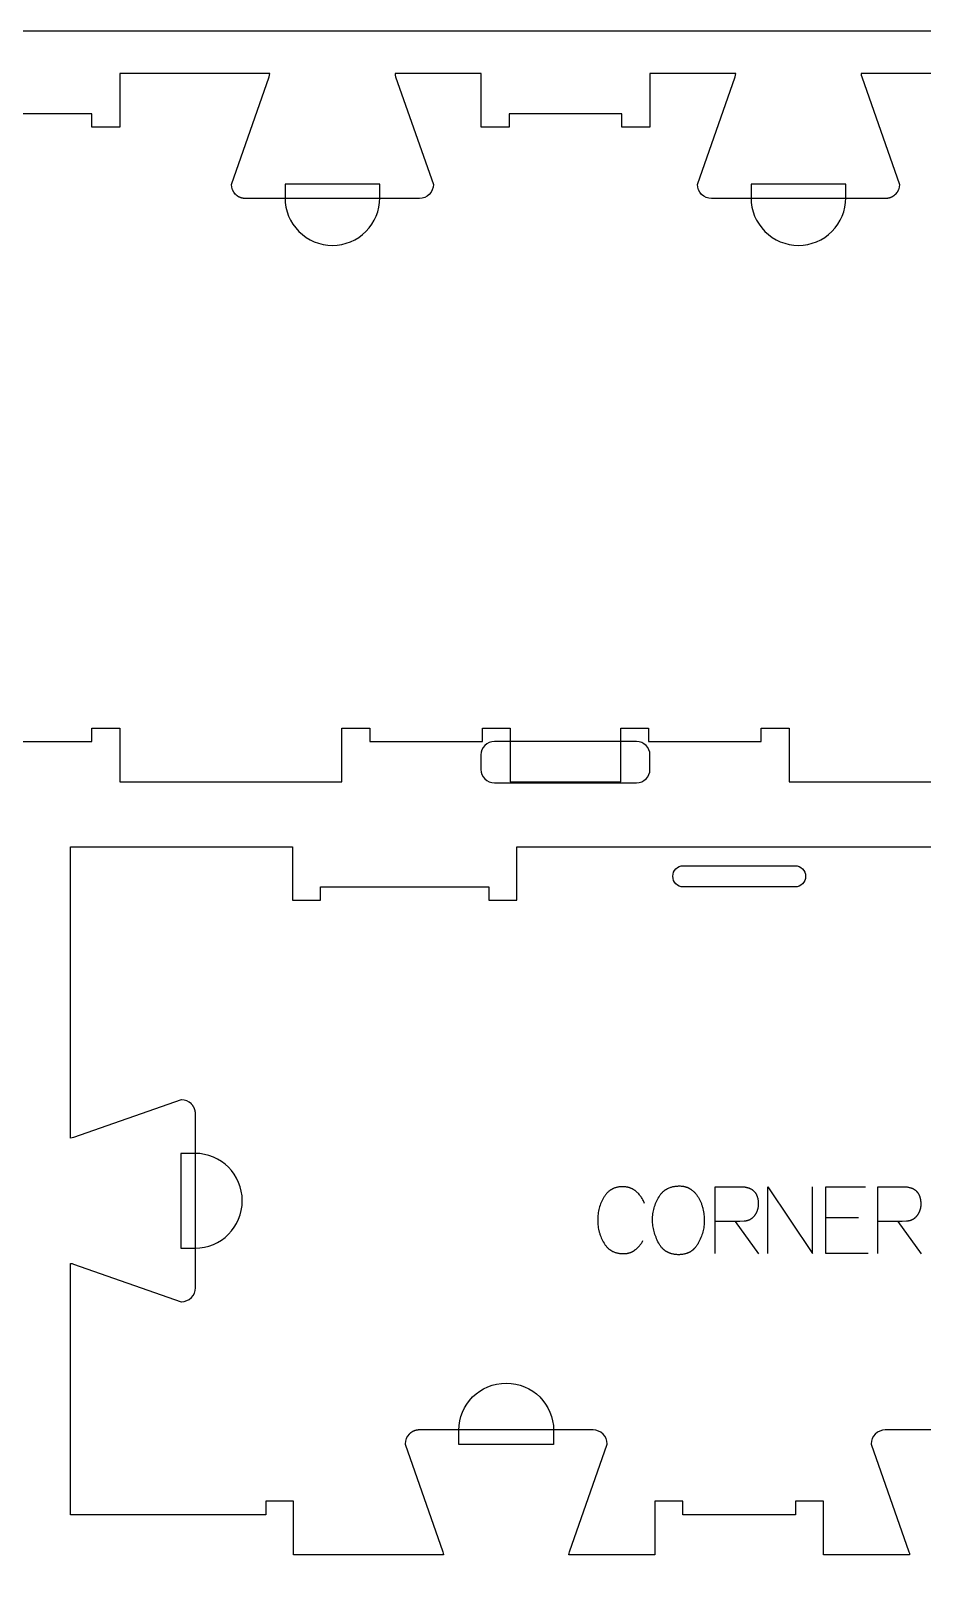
# Model space of a CAD drawing. Extents: x -31012 to -27828, y -17593 to -11999.
# Drawn here: x -29955 to -29555, y -14578 to -13882 of the extents above; entities that cross this region are included whole.
import ezdxf

# ---------------------------------------------------------------- set-up
doc = ezdxf.new("R2010")
doc.units = 0
for name, color, linetype in [('0_SHEET_SPRUCEPLY_2440X122', 1, 'CONTINUOUS'), ('1_ANYTOOL_1MMDEEP_LABELS_S', 2, 'CONTINUOUS'), ('3_ANYTOOL_CUTTHROUGH_INSID', 4, 'CONTINUOUS'), ('4_ANYTOOL_CUTTHROUGH_OUTSI', 5, 'CONTINUOUS'), ('5_ANYTOOL_HALF_MILL_9MM_IN', 3, 'CONTINUOUS')]:
    doc.layers.add(name, color=color, linetype=linetype)

msp = doc.modelspace()

# ---------------------------------------------------------------- linework, layer by layer
at = {"layer": '0_SHEET_SPRUCEPLY_2440X122'}
msp.add_lwpolyline([(-30640.2, -13881.71), (-30640.2, -15101.71), (-28200.2, -15101.71), (-28200.2, -13881.71)], close=True, dxfattribs=at)
at = {"layer": '1_ANYTOOL_1MMDEEP_LABELS_S'}
for points in [[(-29679.58, -14407.42), (-29679.74, -14407.02), (-29679.91, -14406.63), (-29680.09, -14406.24), (-29680.28, -14405.86), (-29680.48, -14405.5), (-29680.69, -14405.14), (-29680.91, -14404.79), (-29681.14, -14404.45), (-29681.38, -14404.12), (-29681.63, -14403.79), (-29681.89, -14403.48), (-29682.16, -14403.18), (-29682.44, -14402.88), (-29682.73, -14402.59), (-29683.03, -14402.31), (-29683.33, -14402.04), (-29683.49, -14401.91), (-29683.65, -14401.79), (-29683.81, -14401.66), (-29683.98, -14401.55), (-29684.14, -14401.43), (-29684.31, -14401.32), (-29684.48, -14401.22), (-29684.66, -14401.12), (-29684.83, -14401.02), (-29685.01, -14400.92), (-29685.19, -14400.84), (-29685.37, -14400.75), (-29685.55, -14400.67), (-29685.74, -14400.59), (-29685.92, -14400.52), (-29686.11, -14400.45), (-29686.31, -14400.39), (-29686.5, -14400.33), (-29686.7, -14400.27), (-29686.9, -14400.22), (-29687.1, -14400.17), (-29687.3, -14400.13), (-29687.5, -14400.09), (-29687.71, -14400.05), (-29687.92, -14400.02), (-29688.13, -14400), (-29688.34, -14399.97), (-29688.56, -14399.96), (-29688.78, -14399.94), (-29689, -14399.93), (-29689.22, -14399.92), (-29689.44, -14399.92), (-29689.78, -14399.93), (-29690.12, -14399.94), (-29690.45, -14399.96), (-29690.78, -14400), (-29691.1, -14400.04), (-29691.42, -14400.09), (-29691.73, -14400.15), (-29692.04, -14400.22), (-29692.34, -14400.29), (-29692.63, -14400.38), (-29692.92, -14400.48), (-29693.21, -14400.58), (-29693.48, -14400.7), (-29693.62, -14400.76), (-29693.76, -14400.82), (-29693.89, -14400.89), (-29694.03, -14400.95), (-29694.16, -14401.02), (-29694.29, -14401.1), (-29694.42, -14401.17), (-29694.55, -14401.25), (-29694.67, -14401.33), (-29694.8, -14401.41), (-29694.92, -14401.49), (-29695.05, -14401.58), (-29695.17, -14401.66), (-29695.29, -14401.76), (-29695.53, -14401.94), (-29695.76, -14402.14), (-29695.98, -14402.35), (-29696.2, -14402.56), (-29696.42, -14402.79), (-29696.63, -14403.02), (-29696.83, -14403.26), (-29697.03, -14403.51), (-29697.23, -14403.78), (-29697.42, -14404.05), (-29697.6, -14404.33), (-29697.78, -14404.61), (-29698.12, -14405.2), (-29698.43, -14405.8), (-29698.73, -14406.41), (-29699.01, -14407.02), (-29699.26, -14407.64), (-29699.49, -14408.26), (-29699.7, -14408.9), (-29699.88, -14409.54), (-29700.05, -14410.19), (-29700.19, -14410.84), (-29700.31, -14411.5), (-29700.41, -14412.17), (-29700.49, -14412.85), (-29700.54, -14413.53), (-29700.57, -14414.22), (-29700.58, -14414.92), (-29700.57, -14415.62), (-29700.54, -14416.31), (-29700.48, -14416.99), (-29700.41, -14417.67), (-29700.31, -14418.34), (-29700.18, -14419), (-29700.04, -14419.66), (-29699.96, -14419.98), (-29699.87, -14420.31), (-29699.78, -14420.63), (-29699.68, -14420.95), (-29699.58, -14421.26), (-29699.47, -14421.58), (-29699.36, -14421.89), (-29699.24, -14422.21), (-29698.98, -14422.83), (-29698.7, -14423.44), (-29698.4, -14424.04), (-29698.08, -14424.64), (-29697.73, -14425.23), (-29697.55, -14425.52), (-29697.37, -14425.8), (-29697.17, -14426.07), (-29696.98, -14426.33), (-29696.77, -14426.58), (-29696.56, -14426.82), (-29696.35, -14427.06), (-29696.13, -14427.28), (-29695.9, -14427.5), (-29695.67, -14427.7), (-29695.43, -14427.9), (-29695.31, -14428), (-29695.18, -14428.09), (-29695.06, -14428.18), (-29694.93, -14428.27), (-29694.81, -14428.35), (-29694.68, -14428.44), (-29694.55, -14428.52), (-29694.42, -14428.6), (-29694.28, -14428.67), (-29694.15, -14428.75), (-29694.01, -14428.82), (-29693.88, -14428.89), (-29693.6, -14429.02), (-29693.31, -14429.15), (-29693.02, -14429.26), (-29692.73, -14429.37), (-29692.43, -14429.46), (-29692.12, -14429.55), (-29691.81, -14429.63), (-29691.49, -14429.7), (-29691.16, -14429.76), (-29690.83, -14429.81), (-29690.5, -14429.85), (-29690.16, -14429.88), (-29689.81, -14429.9), (-29689.46, -14429.92), (-29689.1, -14429.92), (-29688.72, -14429.92), (-29688.34, -14429.9), (-29688.16, -14429.88), (-29687.97, -14429.86), (-29687.79, -14429.84), (-29687.61, -14429.82), (-29687.44, -14429.79), (-29687.26, -14429.76), (-29687.09, -14429.73), (-29686.92, -14429.69), (-29686.75, -14429.65), (-29686.58, -14429.61), (-29686.41, -14429.56), (-29686.25, -14429.51), (-29686.09, -14429.46), (-29685.93, -14429.41), (-29685.77, -14429.35), (-29685.61, -14429.29), (-29685.45, -14429.22), (-29685.3, -14429.15), (-29685.15, -14429.08), (-29685, -14429.01), (-29684.85, -14428.93), (-29684.71, -14428.85), (-29684.56, -14428.76), (-29684.42, -14428.68), (-29684.28, -14428.58), (-29684.14, -14428.49), (-29684, -14428.39), (-29683.87, -14428.29), (-29683.6, -14428.09), (-29683.34, -14427.87), (-29683.09, -14427.65), (-29682.84, -14427.42), (-29682.6, -14427.18), (-29682.36, -14426.94), (-29682.13, -14426.69), (-29681.9, -14426.43), (-29681.68, -14426.16), (-29681.46, -14425.89), (-29681.25, -14425.61), (-29681.04, -14425.32), (-29680.84, -14425.02), (-29680.64, -14424.72), (-29680.45, -14424.41), (-29680.27, -14424.09)], [(-29647.91, -14429.92), (-29647.91, -14399.92), (-29636.56, -14399.92), (-29636.07, -14399.93), (-29635.59, -14399.95), (-29635.36, -14399.97), (-29635.13, -14399.99), (-29634.91, -14400.02), (-29634.69, -14400.04), (-29634.47, -14400.08), (-29634.26, -14400.11), (-29634.05, -14400.15), (-29633.85, -14400.2), (-29633.65, -14400.25), (-29633.45, -14400.3), (-29633.26, -14400.35), (-29633.07, -14400.41), (-29632.88, -14400.48), (-29632.7, -14400.54), (-29632.53, -14400.61), (-29632.35, -14400.69), (-29632.18, -14400.77), (-29632.02, -14400.85), (-29631.86, -14400.93), (-29631.7, -14401.02), (-29631.54, -14401.12), (-29631.39, -14401.22), (-29631.25, -14401.32), (-29631.11, -14401.42), (-29630.97, -14401.53), (-29630.83, -14401.65), (-29630.7, -14401.76), (-29630.58, -14401.88), (-29630.45, -14402.01), (-29630.34, -14402.14), (-29630.22, -14402.27), (-29630.11, -14402.4), (-29630, -14402.54), (-29629.9, -14402.69), (-29629.8, -14402.83), (-29629.71, -14402.99), (-29629.61, -14403.14), (-29629.53, -14403.3), (-29629.44, -14403.46), (-29629.36, -14403.63), (-29629.29, -14403.8), (-29629.21, -14403.97), (-29629.15, -14404.15), (-29629.08, -14404.33), (-29629.02, -14404.52), (-29628.97, -14404.71), (-29628.91, -14404.9), (-29628.86, -14405.1), (-29628.82, -14405.3), (-29628.78, -14405.51), (-29628.74, -14405.71), (-29628.71, -14405.93), (-29628.68, -14406.14), (-29628.65, -14406.36), (-29628.63, -14406.59), (-29628.62, -14406.82), (-29628.59, -14407.28), (-29628.58, -14407.76), (-29628.59, -14407.94), (-29628.59, -14408.12), (-29628.6, -14408.29), (-29628.61, -14408.46), (-29628.63, -14408.64), (-29628.65, -14408.81), (-29628.67, -14408.98), (-29628.7, -14409.15), (-29628.72, -14409.32), (-29628.76, -14409.49), (-29628.79, -14409.65), (-29628.83, -14409.82), (-29628.88, -14409.99), (-29628.92, -14410.15), (-29628.97, -14410.31), (-29629.03, -14410.48), (-29629.09, -14410.64), (-29629.15, -14410.8), (-29629.21, -14410.96), (-29629.28, -14411.12), (-29629.35, -14411.27), (-29629.42, -14411.43), (-29629.5, -14411.59), (-29629.58, -14411.74), (-29629.67, -14411.9), (-29629.76, -14412.05), (-29629.85, -14412.2), (-29629.95, -14412.35), (-29630.04, -14412.5), (-29630.15, -14412.65), (-29630.25, -14412.8), (-29630.36, -14412.95), (-29630.48, -14413.1), (-29630.59, -14413.24), (-29630.71, -14413.37), (-29630.83, -14413.5), (-29630.95, -14413.63), (-29631.07, -14413.75), (-29631.2, -14413.87), (-29631.33, -14413.99), (-29631.46, -14414.1), (-29631.59, -14414.2), (-29631.73, -14414.3), (-29631.87, -14414.4), (-29632.01, -14414.49), (-29632.15, -14414.58), (-29632.3, -14414.66), (-29632.45, -14414.74), (-29632.6, -14414.81), (-29632.75, -14414.88), (-29632.91, -14414.95), (-29633.06, -14415.01), (-29633.22, -14415.07), (-29633.39, -14415.12), (-29633.55, -14415.17), (-29633.72, -14415.21), (-29633.89, -14415.25), (-29634.06, -14415.28), (-29634.23, -14415.31), (-29634.41, -14415.34), (-29634.59, -14415.36), (-29634.77, -14415.37), (-29634.96, -14415.39), (-29636.88, -14415.46), (-29638.91, -14415.48), (-29647.87, -14415.48)], [(-29624.38, -14429.92), (-29624.38, -14399.92), (-29604.33, -14429.92), (-29604.33, -14399.92)], [(-29579.34, -14429.92), (-29598.28, -14429.92), (-29598.28, -14399.92), (-29580.46, -14399.92)], [(-29575.06, -14429.92), (-29575.06, -14399.92), (-29563.7, -14399.92), (-29563.21, -14399.93), (-29562.73, -14399.95), (-29562.5, -14399.97), (-29562.27, -14399.99), (-29562.05, -14400.02), (-29561.83, -14400.04), (-29561.61, -14400.08), (-29561.4, -14400.11), (-29561.19, -14400.15), (-29560.99, -14400.2), (-29560.79, -14400.25), (-29560.59, -14400.3), (-29560.4, -14400.35), (-29560.21, -14400.41), (-29560.03, -14400.48), (-29559.85, -14400.54), (-29559.67, -14400.61), (-29559.49, -14400.69), (-29559.33, -14400.77), (-29559.16, -14400.85), (-29559, -14400.93), (-29558.84, -14401.02), (-29558.69, -14401.12), (-29558.54, -14401.22), (-29558.39, -14401.32), (-29558.25, -14401.42), (-29558.11, -14401.53), (-29557.98, -14401.65), (-29557.85, -14401.76), (-29557.72, -14401.88), (-29557.6, -14402.01), (-29557.48, -14402.14), (-29557.36, -14402.27), (-29557.25, -14402.4), (-29557.15, -14402.54), (-29557.04, -14402.69), (-29556.94, -14402.83), (-29556.85, -14402.99), (-29556.76, -14403.14), (-29556.67, -14403.3), (-29556.59, -14403.46), (-29556.51, -14403.63), (-29556.43, -14403.8), (-29556.36, -14403.97), (-29556.29, -14404.15), (-29556.23, -14404.33), (-29556.16, -14404.52), (-29556.11, -14404.71), (-29556.06, -14404.9), (-29556.01, -14405.1), (-29555.96, -14405.3), (-29555.92, -14405.51), (-29555.88, -14405.71), (-29555.85, -14405.93), (-29555.82, -14406.14), (-29555.8, -14406.36), (-29555.78, -14406.59), (-29555.76, -14406.82), (-29555.73, -14407.28), (-29555.73, -14407.76), (-29555.73, -14407.94), (-29555.73, -14408.12), (-29555.74, -14408.29), (-29555.75, -14408.46), (-29555.77, -14408.64), (-29555.79, -14408.81), (-29555.81, -14408.98), (-29555.84, -14409.15), (-29555.87, -14409.32), (-29555.9, -14409.49), (-29555.94, -14409.65), (-29555.98, -14409.82), (-29556.02, -14409.99), (-29556.07, -14410.15), (-29556.12, -14410.31), (-29556.17, -14410.48), (-29556.23, -14410.64), (-29556.29, -14410.8), (-29556.35, -14410.96), (-29556.42, -14411.12), (-29556.49, -14411.27), (-29556.57, -14411.43), (-29556.65, -14411.59), (-29556.73, -14411.74), (-29556.81, -14411.9), (-29556.9, -14412.05), (-29556.99, -14412.2), (-29557.09, -14412.35), (-29557.19, -14412.5), (-29557.29, -14412.65), (-29557.4, -14412.8), (-29557.51, -14412.95), (-29557.62, -14413.1), (-29557.73, -14413.24), (-29557.85, -14413.37), (-29557.97, -14413.5), (-29558.09, -14413.63), (-29558.22, -14413.75), (-29558.34, -14413.87), (-29558.47, -14413.99), (-29558.6, -14414.1), (-29558.74, -14414.2), (-29558.87, -14414.3), (-29559.01, -14414.4), (-29559.15, -14414.49), (-29559.3, -14414.58), (-29559.44, -14414.66), (-29559.59, -14414.74), (-29559.74, -14414.81), (-29559.89, -14414.88), (-29560.05, -14414.95), (-29560.21, -14415.01), (-29560.37, -14415.07), (-29560.53, -14415.12), (-29560.69, -14415.17), (-29560.86, -14415.21), (-29561.03, -14415.25), (-29561.2, -14415.28), (-29561.38, -14415.31), (-29561.55, -14415.34), (-29561.73, -14415.36), (-29561.91, -14415.37), (-29562.1, -14415.39), (-29564.02, -14415.46), (-29566.06, -14415.48), (-29575.01, -14415.48)], [(-29638.91, -14415.48), (-29628.46, -14429.96)], [(-29583.63, -14413.85), (-29598.28, -14413.85)], [(-29566.06, -14415.48), (-29555.6, -14429.96)]]:
    msp.add_lwpolyline(points, dxfattribs=at)
msp.add_lwpolyline([(-29663.94, -14399.58), (-29663.57, -14399.58), (-29663.21, -14399.6), (-29662.85, -14399.63), (-29662.5, -14399.67), (-29662.33, -14399.7), (-29662.15, -14399.72), (-29661.99, -14399.75), (-29661.82, -14399.79), (-29661.65, -14399.82), (-29661.49, -14399.86), (-29661.33, -14399.9), (-29661.17, -14399.95), (-29661.01, -14400), (-29660.85, -14400.05), (-29660.7, -14400.1), (-29660.54, -14400.16), (-29660.39, -14400.22), (-29660.24, -14400.28), (-29660.09, -14400.34), (-29659.95, -14400.41), (-29659.8, -14400.48), (-29659.66, -14400.56), (-29659.52, -14400.63), (-29659.38, -14400.71), (-29659.24, -14400.79), (-29659.11, -14400.88), (-29658.97, -14400.97), (-29658.84, -14401.06), (-29658.58, -14401.25), (-29658.33, -14401.44), (-29658.08, -14401.64), (-29657.84, -14401.85), (-29657.6, -14402.06), (-29657.37, -14402.28), (-29657.15, -14402.5), (-29656.93, -14402.73), (-29656.72, -14402.97), (-29656.51, -14403.22), (-29656.31, -14403.47), (-29656.11, -14403.72), (-29655.92, -14403.98), (-29655.74, -14404.25), (-29655.56, -14404.53), (-29655.39, -14404.81), (-29655.23, -14405.09), (-29655.07, -14405.38), (-29654.91, -14405.68), (-29654.76, -14405.97), (-29654.62, -14406.27), (-29654.48, -14406.58), (-29654.35, -14406.89), (-29654.22, -14407.2), (-29654.1, -14407.51), (-29653.99, -14407.83), (-29653.88, -14408.15), (-29653.78, -14408.48), (-29653.68, -14408.81), (-29653.59, -14409.14), (-29653.5, -14409.48), (-29653.42, -14409.82), (-29653.27, -14410.5), (-29653.15, -14411.18), (-29653.04, -14411.85), (-29652.95, -14412.51), (-29652.89, -14413.17), (-29652.84, -14413.82), (-29652.81, -14414.46), (-29652.8, -14415.09), (-29652.81, -14415.73), (-29652.84, -14416.37), (-29652.9, -14417.01), (-29652.97, -14417.64), (-29653.07, -14418.28), (-29653.19, -14418.92), (-29653.33, -14419.56), (-29653.49, -14420.19), (-29653.67, -14420.83), (-29653.88, -14421.47), (-29654.11, -14422.11), (-29654.35, -14422.74), (-29654.62, -14423.38), (-29654.91, -14424.02), (-29655.23, -14424.66), (-29655.56, -14425.29), (-29655.74, -14425.61), (-29655.92, -14425.91), (-29656.11, -14426.2), (-29656.3, -14426.49), (-29656.5, -14426.76), (-29656.71, -14427.03), (-29656.92, -14427.28), (-29657.14, -14427.52), (-29657.26, -14427.64), (-29657.37, -14427.76), (-29657.49, -14427.87), (-29657.6, -14427.98), (-29657.72, -14428.09), (-29657.84, -14428.2), (-29657.96, -14428.3), (-29658.08, -14428.4), (-29658.21, -14428.5), (-29658.34, -14428.6), (-29658.46, -14428.69), (-29658.59, -14428.78), (-29658.72, -14428.87), (-29658.86, -14428.95), (-29658.99, -14429.04), (-29659.13, -14429.12), (-29659.26, -14429.2), (-29659.4, -14429.27), (-29659.54, -14429.35), (-29659.68, -14429.42), (-29659.83, -14429.49), (-29659.97, -14429.55), (-29660.12, -14429.62), (-29660.27, -14429.68), (-29660.41, -14429.73), (-29660.57, -14429.79), (-29660.72, -14429.84), (-29660.87, -14429.9), (-29661.19, -14429.99), (-29661.51, -14430.07), (-29661.83, -14430.15), (-29662.16, -14430.21), (-29662.5, -14430.27), (-29662.84, -14430.31), (-29663.2, -14430.35), (-29663.55, -14430.37), (-29663.91, -14430.39), (-29664.28, -14430.39), (-29664.67, -14430.39), (-29665.04, -14430.37), (-29665.41, -14430.35), (-29665.77, -14430.31), (-29666.13, -14430.27), (-29666.48, -14430.21), (-29666.82, -14430.15), (-29667.16, -14430.07), (-29667.49, -14429.98), (-29667.81, -14429.89), (-29667.97, -14429.83), (-29668.12, -14429.78), (-29668.28, -14429.72), (-29668.43, -14429.66), (-29668.59, -14429.6), (-29668.74, -14429.54), (-29668.88, -14429.47), (-29669.03, -14429.4), (-29669.18, -14429.33), (-29669.32, -14429.25), (-29669.46, -14429.18), (-29669.6, -14429.1), (-29669.74, -14429.01), (-29669.88, -14428.93), (-29670.02, -14428.84), (-29670.15, -14428.75), (-29670.28, -14428.66), (-29670.41, -14428.57), (-29670.54, -14428.47), (-29670.67, -14428.37), (-29670.79, -14428.27), (-29670.92, -14428.16), (-29671.04, -14428.05), (-29671.16, -14427.94), (-29671.28, -14427.83), (-29671.4, -14427.71), (-29671.51, -14427.6), (-29671.62, -14427.48), (-29671.74, -14427.35), (-29671.85, -14427.23), (-29672.06, -14426.97), (-29672.27, -14426.7), (-29672.48, -14426.42), (-29672.67, -14426.13), (-29672.86, -14425.84), (-29673.04, -14425.53), (-29673.22, -14425.21), (-29673.55, -14424.56), (-29673.87, -14423.91), (-29674.16, -14423.26), (-29674.43, -14422.61), (-29674.68, -14421.96), (-29674.9, -14421.31), (-29675.11, -14420.66), (-29675.29, -14420.01), (-29675.46, -14419.36), (-29675.6, -14418.71), (-29675.71, -14418.06), (-29675.81, -14417.4), (-29675.89, -14416.75), (-29675.94, -14416.1), (-29675.97, -14415.45), (-29675.98, -14414.79), (-29675.97, -14414.1), (-29675.94, -14413.41), (-29675.88, -14412.73), (-29675.8, -14412.05), (-29675.7, -14411.38), (-29675.58, -14410.72), (-29675.43, -14410.06), (-29675.26, -14409.41), (-29675.07, -14408.76), (-29674.85, -14408.12), (-29674.62, -14407.49), (-29674.36, -14406.86), (-29674.07, -14406.23), (-29673.77, -14405.62), (-29673.44, -14405.01), (-29673.09, -14404.4), (-29672.91, -14404.1), (-29672.72, -14403.82), (-29672.52, -14403.54), (-29672.32, -14403.27), (-29672.11, -14403.01), (-29671.89, -14402.76), (-29671.66, -14402.52), (-29671.43, -14402.29), (-29671.32, -14402.18), (-29671.2, -14402.07), (-29671.08, -14401.96), (-29670.95, -14401.86), (-29670.83, -14401.76), (-29670.7, -14401.66), (-29670.58, -14401.56), (-29670.45, -14401.46), (-29670.32, -14401.37), (-29670.19, -14401.28), (-29670.05, -14401.19), (-29669.92, -14401.1), (-29669.78, -14401.02), (-29669.64, -14400.94), (-29669.5, -14400.86), (-29669.36, -14400.78), (-29669.21, -14400.71), (-29669.07, -14400.64), (-29668.77, -14400.5), (-29668.47, -14400.37), (-29668.16, -14400.26), (-29667.85, -14400.15), (-29667.52, -14400.05), (-29667.19, -14399.96), (-29666.86, -14399.88), (-29666.52, -14399.81), (-29666.17, -14399.75), (-29665.81, -14399.7), (-29665.45, -14399.65), (-29665.08, -14399.62), (-29664.71, -14399.6), (-29664.33, -14399.58)], close=True, dxfattribs=at)
at = {"layer": '3_ANYTOOL_CUTTHROUGH_INSID', "color": 4}
msp.add_lwpolyline([(-29612.15, -14265.48), (-29662.15, -14265.48, -1), (-29662.15, -14255.98), (-29612.15, -14255.98, -1)], format="xyb", close=True, dxfattribs=at)
at = {"layer": '4_ANYTOOL_CUTTHROUGH_OUTSI', "color": 5}
for points in [[(-29515.28, -13900.81), (-29582.47, -13900.81), (-29582.47, -13900.81, 0.061485), (-29582.24, -13902.2), (-29565.34, -13950.48), (-29565.33, -13950.52), (-29565.33, -13950.56), (-29565.33, -13950.56, -0.198912), (-29567.16, -13954.98), (-29567.27, -13955.08), (-29567.38, -13955.18), (-29567.49, -13955.28), (-29567.61, -13955.38), (-29567.73, -13955.48), (-29567.85, -13955.57), (-29567.97, -13955.66), (-29568.1, -13955.75), (-29568.23, -13955.83), (-29568.36, -13955.91), (-29568.49, -13955.99), (-29568.63, -13956.07), (-29568.76, -13956.14), (-29568.9, -13956.21), (-29569.04, -13956.27), (-29569.19, -13956.33), (-29569.33, -13956.39), (-29569.48, -13956.44), (-29569.62, -13956.49), (-29569.77, -13956.54), (-29569.92, -13956.58), (-29570.07, -13956.62), (-29570.22, -13956.66), (-29570.37, -13956.69), (-29570.52, -13956.72), (-29570.67, -13956.74), (-29570.83, -13956.76), (-29570.98, -13956.78), (-29571.13, -13956.79), (-29571.28, -13956.8), (-29571.43, -13956.81), (-29571.58, -13956.81), (-29649.58, -13956.81, -0.414214), (-29655.83, -13950.56), (-29655.83, -13950.52), (-29655.82, -13950.48), (-29638.92, -13902.2), (-29638.92, -13902.2, 0.061485), (-29638.68, -13900.81), (-29677.28, -13900.81), (-29677.28, -13924.81), (-29689.78, -13924.81), (-29689.78, -13918.81), (-29740.28, -13918.81), (-29740.28, -13924.81), (-29752.78, -13924.81), (-29752.78, -13900.81), (-29791.38, -13900.81), (-29791.38, -13900.81, 0.061485), (-29791.15, -13902.2), (-29774.25, -13950.48), (-29774.24, -13950.52), (-29774.24, -13950.56), (-29774.24, -13950.56, -0.414214), (-29780.49, -13956.81), (-29858.49, -13956.81), (-29858.64, -13956.81), (-29858.79, -13956.8), (-29858.94, -13956.79), (-29859.09, -13956.78), (-29859.24, -13956.76), (-29859.39, -13956.74), (-29859.54, -13956.72), (-29859.69, -13956.69), (-29859.84, -13956.66), (-29859.99, -13956.62), (-29860.14, -13956.58), (-29860.29, -13956.54), (-29860.44, -13956.49), (-29860.59, -13956.44), (-29860.73, -13956.39), (-29860.88, -13956.33), (-29861.02, -13956.27), (-29861.16, -13956.21), (-29861.3, -13956.14), (-29861.44, -13956.07), (-29861.57, -13955.99), (-29861.71, -13955.91), (-29861.84, -13955.83), (-29861.97, -13955.75), (-29862.09, -13955.66), (-29862.22, -13955.57), (-29862.34, -13955.48), (-29862.46, -13955.38), (-29862.57, -13955.28), (-29862.69, -13955.18), (-29862.8, -13955.08), (-29862.9, -13954.98, -0.198912), (-29864.74, -13950.56), (-29864.74, -13950.52), (-29864.72, -13950.48), (-29847.82, -13902.2), (-29847.82, -13902.2, 0.061485), (-29847.59, -13900.81), (-29865.03, -13900.81), (-29914.78, -13900.81), (-29914.78, -13924.81), (-29927.28, -13924.81), (-29927.28, -13918.81), (-29977.78, -13918.81)], [(-29493.7, -14508.98), (-29571.7, -14508.98, 0.414214), (-29577.95, -14515.23), (-29577.95, -14515.27), (-29577.93, -14515.31), (-29561.03, -14563.59), (-29561.03, -14563.59, -0.061485), (-29560.8, -14564.98), (-29599.4, -14564.98), (-29599.4, -14540.98), (-29611.9, -14540.98), (-29611.9, -14546.98), (-29662.4, -14546.98), (-29662.4, -14540.98), (-29674.9, -14540.98), (-29674.9, -14564.98), (-29713.5, -14564.98), (-29713.5, -14564.98, -0.061485), (-29713.26, -14563.59), (-29696.37, -14515.31), (-29696.35, -14515.27), (-29696.35, -14515.23), (-29696.35, -14515.23, 0.414214), (-29702.6, -14508.98), (-29780.6, -14508.98), (-29780.75, -14508.98), (-29780.9, -14508.99), (-29781.05, -14509), (-29781.2, -14509.01), (-29781.36, -14509.03), (-29781.51, -14509.05), (-29781.66, -14509.07), (-29781.81, -14509.1), (-29781.96, -14509.13), (-29782.11, -14509.17), (-29782.26, -14509.21), (-29782.41, -14509.25), (-29782.56, -14509.29), (-29782.7, -14509.35), (-29782.85, -14509.4), (-29782.99, -14509.46), (-29783.14, -14509.52), (-29783.28, -14509.58), (-29783.42, -14509.65), (-29783.55, -14509.72), (-29783.69, -14509.8), (-29783.82, -14509.88), (-29783.95, -14509.96), (-29784.08, -14510.04), (-29784.21, -14510.13), (-29784.33, -14510.22), (-29784.46, -14510.31), (-29784.57, -14510.41), (-29784.69, -14510.5), (-29784.8, -14510.6), (-29784.91, -14510.71), (-29785.02, -14510.81, 0.198912), (-29786.85, -14515.23), (-29786.85, -14515.27), (-29786.84, -14515.31), (-29769.94, -14563.59), (-29769.94, -14563.59, -0.061485), (-29769.71, -14564.98), (-29787.15, -14564.98), (-29836.9, -14564.98), (-29836.9, -14564.98), (-29836.9, -14541.23), (-29836.9, -14540.98), (-29849.4, -14540.98), (-29849.4, -14546.98), (-29936.9, -14546.98), (-29936.9, -14434.34), (-29936.9, -14434.34, -0.061485), (-29935.51, -14434.57), (-29887.23, -14451.47), (-29887.19, -14451.48), (-29887.15, -14451.48), (-29887.15, -14451.48, 0.414214), (-29880.9, -14445.23), (-29880.9, -14367.23), (-29880.9, -14367.08), (-29880.91, -14366.93), (-29880.92, -14366.78), (-29880.93, -14366.63), (-29880.94, -14366.48), (-29880.96, -14366.33), (-29880.99, -14366.17), (-29881.02, -14366.02), (-29881.05, -14365.87), (-29881.08, -14365.72), (-29881.12, -14365.57), (-29881.17, -14365.42), (-29881.21, -14365.28), (-29881.26, -14365.13), (-29881.32, -14364.98), (-29881.37, -14364.84), (-29881.44, -14364.7), (-29881.5, -14364.56), (-29881.57, -14364.42), (-29881.64, -14364.28), (-29881.72, -14364.14), (-29881.79, -14364.01), (-29881.87, -14363.88), (-29881.96, -14363.75), (-29882.05, -14363.62), (-29882.14, -14363.5), (-29882.23, -14363.38), (-29882.32, -14363.26), (-29882.42, -14363.14), (-29882.52, -14363.03), (-29882.62, -14362.92), (-29882.73, -14362.81, 0.198912), (-29887.15, -14360.98), (-29887.19, -14360.98), (-29887.23, -14361), (-29935.51, -14377.89), (-29935.51, -14377.89, -0.061485), (-29936.9, -14378.13), (-29936.9, -14247.48), (-29837.4, -14247.48), (-29837.4, -14247.48), (-29837.4, -14271.23), (-29837.4, -14271.48), (-29824.9, -14271.48), (-29824.9, -14265.48), (-29749.4, -14265.48), (-29749.4, -14271.48), (-29736.9, -14271.48), (-29736.9, -14247.48), (-29537.4, -14247.48)]]:
    msp.add_lwpolyline(points, format="xyb", dxfattribs=at)
msp.add_lwpolyline([(-29977.78, -14200.31), (-29927.28, -14200.31), (-29927.28, -14194.31), (-29914.78, -14194.31), (-29914.78, -14218.31), (-29815.28, -14218.31), (-29815.28, -14194.31), (-29802.78, -14194.31), (-29802.78, -14200.31), (-29752.28, -14200.31), (-29752.28, -14194.31), (-29752.03, -14194.31), (-29752.03, -14194.31), (-29740.03, -14194.31), (-29739.78, -14194.31), (-29739.78, -14194.56), (-29739.78, -14218.31), (-29690.28, -14218.31), (-29690.28, -14194.56), (-29690.28, -14194.31), (-29677.78, -14194.31), (-29677.78, -14200.31), (-29627.28, -14200.31), (-29627.28, -14194.31), (-29614.78, -14194.31), (-29614.78, -14218.31), (-29515.28, -14218.31)], dxfattribs=at)
at = {"layer": '5_ANYTOOL_HALF_MILL_9MM_IN', "color": 3}
for points in [[(-29840.74, -13956.56, 0.414214), (-29819.49, -13977.81, 0.414214), (-29798.24, -13956.56), (-29798.24, -13956.31), (-29798.24, -13950.31), (-29840.74, -13950.31), (-29840.74, -13956.31), (-29840.74, -13956.56)], [(-29631.83, -13956.56, 0.414214), (-29610.58, -13977.81, 0.414214), (-29589.33, -13956.56), (-29589.33, -13956.31), (-29589.33, -13950.31), (-29631.83, -13950.31), (-29631.83, -13956.31), (-29631.83, -13956.56)], [(-29746.91, -14200.31, 0.414214), (-29752.91, -14206.31), (-29752.91, -14212.81, 0.414214), (-29746.91, -14218.81), (-29683.16, -14218.81, 0.414214), (-29677.16, -14212.81), (-29677.16, -14206.31, 0.414214), (-29683.16, -14200.31)], [(-29881.15, -14427.48, 1), (-29881.15, -14384.98), (-29881.4, -14384.98), (-29887.4, -14384.98), (-29887.4, -14427.48), (-29881.4, -14427.48), (-29881.15, -14427.48)], [(-29762.85, -14509.23, -1), (-29720.35, -14509.23), (-29720.35, -14509.48), (-29720.35, -14515.48), (-29762.85, -14515.48), (-29762.85, -14509.48), (-29762.85, -14509.23)]]:
    msp.add_lwpolyline(points, format="xyb", close=True, dxfattribs=at)

doc.saveas('drawing.dxf')
